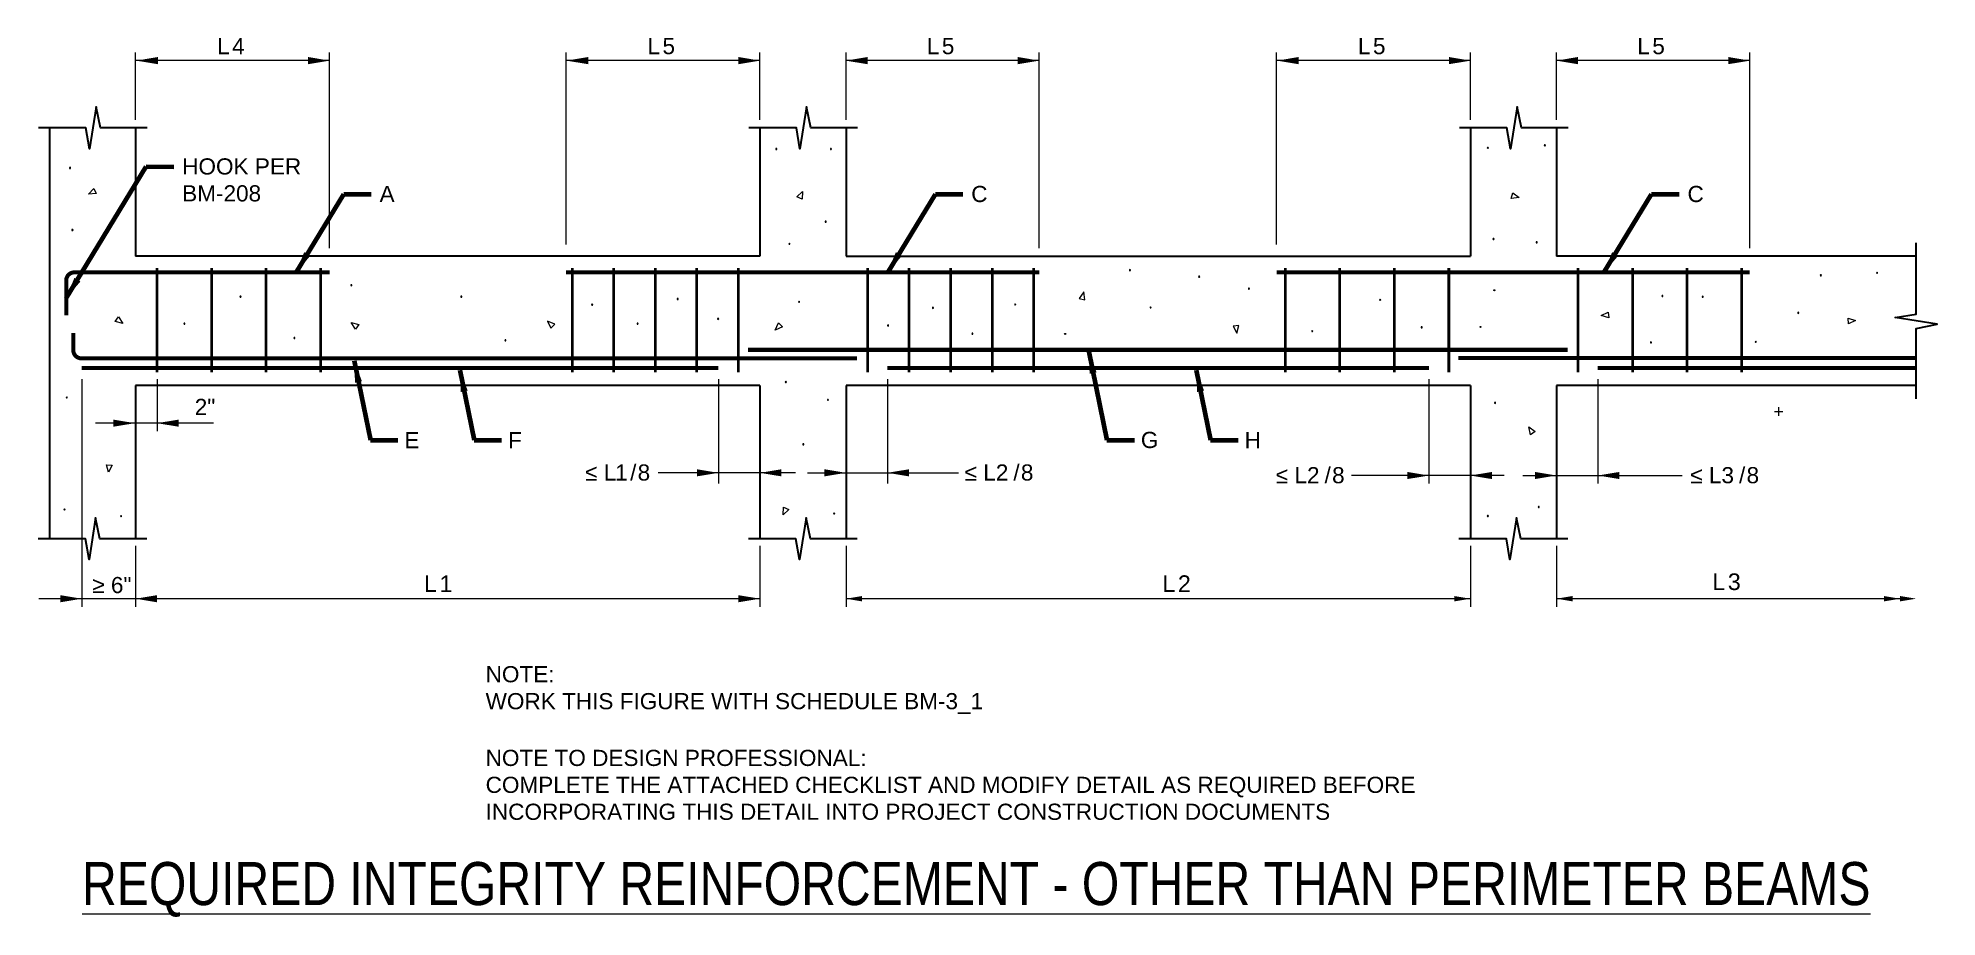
# Model space of a CAD drawing. Header units: inches. Extents: x -1507 to -1331, y 1237 to 1318.
import ezdxf

# ---------------------------------------------------------------- set-up
doc = ezdxf.new("R2010")
doc.units = ezdxf.units.IN
doc.header["$LTSCALE"] = 5
doc.header["$MEASUREMENT"] = 0
doc.linetypes.add('HIDDEN', pattern=[0.375, 0.25, -0.125])
for name, color, linetype, lineweight in [('S-ANNO-DIMS', 1, 'Continuous', 20), ('S-ANNO-TEXT', 7, 'Continuous', 20), ('S-DELT-PATT', 7, 'Continuous', 15), ('S-DETL', 3, 'Continuous', 30)]:
    doc.layers.add(name, color=color, linetype=linetype, lineweight=lineweight)
doc.styles.add('Romans', font='arial.ttf')
doc.dimstyles.get("Standard").update_dxf_attribs({"dimtxt": 0.18, "dimasz": 0.18, "dimexe": 0.18, "dimexo": 0.0625, "dimgap": 0.09, "dimtad": 0, "dimtih": 1, "dimtoh": 1, "dimdec": 4, "dimzin": 0, "dimdsep": 46, "dimtxsty": 'Standard', "dimcen": 0.09, "dimadec": 0, "dimazin": 0, "dimtfac": 1, "dimtdec": 4, "dimtofl": 0, "dimtmove": 0, "dimatfit": 3, "dimfxl": 1, "dimtolj": 1, "dimtzin": 0, "dimarcsym": 0})

msp = doc.modelspace()

# ---------------------------------------------------------------- linework, layer by layer
at = {"layer": 'S-ANNO-DIMS'}
for p, q in [((-1498.04, 1310.81), (-1498.04, 1317.05)), ((-1480.02, 1316.3), (-1498.04, 1316.3)), ((-1480.02, 1298.89), (-1480.02, 1317.05)), ((-1458.04, 1299.22), (-1458.04, 1317.05)), ((-1440.04, 1316.3), (-1458.04, 1316.3)), ((-1440.04, 1310.81), (-1440.04, 1317.05)), ((-1432.04, 1310.81), (-1432.04, 1317.05)), ((-1414.09, 1316.3), (-1432.04, 1316.3)), ((-1414.09, 1298.89), (-1414.09, 1317.05)), ((-1392.04, 1299.22), (-1392.04, 1317.05)), ((-1374.04, 1316.3), (-1392.04, 1316.3)), ((-1374.04, 1310.81), (-1374.04, 1317.05)), ((-1366.04, 1310.81), (-1366.04, 1317.05)), ((-1348.09, 1316.3), (-1366.04, 1316.3)), ((-1348.09, 1298.89), (-1348.09, 1317.05)), ((-1503.03, 1286.74), (-1503.03, 1265.59)), ((-1496.04, 1286.74), (-1496.04, 1281.89)), ((-1443.89, 1286.74), (-1443.89, 1277.03)), ((-1428.19, 1286.74), (-1428.19, 1277.03)), ((-1377.89, 1286.74), (-1377.89, 1277.03)), ((-1362.19, 1286.74), (-1362.19, 1277.03)), ((-1490.79, 1282.64), (-1501.75, 1282.64)), ((-1436.74, 1278.03), (-1449.48, 1278.03)), ((-1435.63, 1278.03), (-1421.58, 1278.03)), ((-1370.9, 1277.78), (-1385.07, 1277.78)), ((-1369.18, 1277.78), (-1354.36, 1277.78)), ((-1498.04, 1271.26), (-1498.04, 1265.59)), ((-1440.04, 1271.26), (-1440.04, 1265.59)), ((-1432.04, 1271.26), (-1432.04, 1265.59)), ((-1374.04, 1271.26), (-1374.04, 1265.59)), ((-1366.04, 1271.26), (-1366.04, 1265.59)), ((-1440.04, 1266.34), (-1507.03, 1266.34)), ((-1374.04, 1266.34), (-1432.04, 1266.34)), ((-1334.13, 1266.34), (-1366.04, 1266.34))]:
    msp.add_line(p, q, dxfattribs=at)
for points in [[(-1495.96, 1316.64), (-1495.96, 1315.97), (-1497.96, 1316.3)], [(-1482.02, 1316.64), (-1482.02, 1315.97), (-1480.02, 1316.3)], [(-1455.99, 1316.64), (-1455.99, 1315.97), (-1457.99, 1316.3)], [(-1442.04, 1316.64), (-1442.04, 1315.97), (-1440.04, 1316.3)], [(-1430.04, 1316.64), (-1430.04, 1315.97), (-1432.04, 1316.3)], [(-1416.09, 1316.64), (-1416.09, 1315.97), (-1414.09, 1316.3)], [(-1389.99, 1316.64), (-1389.99, 1315.97), (-1391.99, 1316.3)], [(-1376.04, 1316.64), (-1376.04, 1315.97), (-1374.04, 1316.3)], [(-1364.04, 1316.64), (-1364.04, 1315.97), (-1366.04, 1316.3)], [(-1350.09, 1316.64), (-1350.09, 1315.97), (-1348.09, 1316.3)], [(-1500.1, 1282.97), (-1500.1, 1282.31), (-1498.1, 1282.64)], [(-1494.04, 1282.97), (-1494.04, 1282.31), (-1496.04, 1282.64)], [(-1445.89, 1278.36), (-1445.89, 1277.7), (-1443.89, 1278.03)], [(-1438.04, 1278.36), (-1438.04, 1277.7), (-1440.04, 1278.03)], [(-1434.04, 1278.36), (-1434.04, 1277.7), (-1432.04, 1278.03)], [(-1426.19, 1278.36), (-1426.19, 1277.7), (-1428.19, 1278.03)], [(-1379.89, 1278.11), (-1379.89, 1277.45), (-1377.89, 1277.78)], [(-1372.04, 1278.11), (-1372.04, 1277.45), (-1374.04, 1277.78)], [(-1368.04, 1278.11), (-1368.04, 1277.45), (-1366.04, 1277.78)], [(-1360.19, 1278.11), (-1360.19, 1277.45), (-1362.19, 1277.78)], [(-1505.03, 1266.67), (-1505.03, 1266.01), (-1503.03, 1266.34)], [(-1496.04, 1266.67), (-1496.04, 1266.01), (-1498.04, 1266.34)], [(-1442.04, 1266.67), (-1442.04, 1266.01), (-1440.04, 1266.34)], [(-1430.54, 1266.59), (-1430.54, 1266.09), (-1432.04, 1266.34)], [(-1375.54, 1266.59), (-1375.54, 1266.09), (-1374.04, 1266.34)], [(-1364.54, 1266.59), (-1364.54, 1266.09), (-1366.04, 1266.34)], [(-1335.63, 1266.59), (-1335.63, 1266.09), (-1334.13, 1266.34)], [(-1334.13, 1266.59), (-1334.13, 1266.09), (-1332.63, 1266.34)]]:
    msp.add_solid(points, dxfattribs=at)
at = {"layer": 'S-DELT-PATT', "flags": 128}
for points in [[(-1438.56, 1308.1, 1), (-1438.46, 1308.1, 1)], [(-1433.49, 1308.1, 1), (-1433.39, 1308.1, 1)], [(-1372.47, 1308.2, 1), (-1372.37, 1308.2, 1)], [(-1367.18, 1308.43, 1), (-1367.07, 1308.43, 1)], [(-1504.18, 1306.34, 1), (-1504.07, 1306.34, 1)], [(-1503.96, 1300.58, 1), (-1503.85, 1300.58, 1)], [(-1433.98, 1301.35, 1), (-1433.87, 1301.35, 1)], [(-1437.35, 1299.3, 1), (-1437.25, 1299.3, 1)], [(-1371.94, 1299.74, 1), (-1371.84, 1299.74, 1)], [(-1367.93, 1299.43, 1), (-1367.83, 1299.43, 1)], [(-1405.72, 1296.84, 1), (-1405.61, 1296.84, 1)], [(-1336.31, 1296.6, 1), (-1336.21, 1296.6, 1)], [(-1478.04, 1295.45, 1), (-1477.94, 1295.45, 1)], [(-1399.29, 1296.24, 1), (-1399.18, 1296.24, 1)], [(-1394.66, 1295.13, 1), (-1394.56, 1295.13, 1)], [(-1371.76, 1294.98, -1), (-1371.86, 1294.98, -1)], [(-1341.54, 1296.37, 1), (-1341.43, 1296.37, 1)], [(-1488.34, 1294.39, 1), (-1488.24, 1294.39, 1)], [(-1467.83, 1294.39, 1), (-1467.72, 1294.39, 1)], [(-1455.68, 1293.65, 1), (-1455.57, 1293.65, 1)], [(-1447.73, 1294.17, 1), (-1447.63, 1294.17, 1)], [(-1436.45, 1293.91, 1), (-1436.35, 1293.91, 1)], [(-1424.01, 1293.35, 1), (-1423.91, 1293.35, 1)], [(-1416.37, 1293.66, 1), (-1416.27, 1293.66, 1)], [(-1403.8, 1293.39, 1), (-1403.7, 1293.39, 1)], [(-1382.48, 1294.09, 1), (-1382.37, 1294.09, 1)], [(-1356.25, 1294.45, 1), (-1356.15, 1294.45, 1)], [(-1352.51, 1294.38, 1), (-1352.41, 1294.38, 1)], [(-1493.55, 1291.88, 1), (-1493.45, 1291.88, 1)], [(-1451.45, 1291.88, 1), (-1451.35, 1291.88, 1)], [(-1443.98, 1292.33, 1), (-1443.87, 1292.33, 1)], [(-1428.19, 1291.71, 1), (-1428.08, 1291.71, 1)], [(-1378.61, 1291.54, 1), (-1378.51, 1291.54, 1)], [(-1373.04, 1291.58, -1), (-1373.14, 1291.58, -1)], [(-1343.63, 1292.88, 1), (-1343.52, 1292.88, 1)], [(-1483.33, 1290.55, 1), (-1483.23, 1290.55, 1)], [(-1463.73, 1290.33, 1), (-1463.63, 1290.33, 1)], [(-1420.35, 1290.95, 1), (-1420.25, 1290.95, 1)], [(-1411.74, 1290.92, -1), (-1411.63, 1290.92, -1)], [(-1388.78, 1291.19, 1), (-1388.68, 1291.19, 1)], [(-1357.31, 1290.14, 1), (-1357.21, 1290.14, 1)], [(-1347.58, 1290.2, 1), (-1347.48, 1290.2, 1)], [(-1437.68, 1286.47, 1), (-1437.57, 1286.47, 1)], [(-1504.48, 1285.03, 1), (-1504.38, 1285.03, 1)], [(-1433.77, 1284.8, 1), (-1433.67, 1284.8, 1)], [(-1371.8, 1284.53, 1), (-1371.7, 1284.53, 1)], [(-1436.06, 1280.67, 1), (-1435.95, 1280.67, 1)], [(-1504.7, 1274.62, 1), (-1504.59, 1274.62, 1)], [(-1499.43, 1274, 1), (-1499.33, 1274, 1)], [(-1433.19, 1274.26, 1), (-1433.09, 1274.26, 1)], [(-1372.47, 1274.02, 1), (-1372.36, 1274.02, 1)], [(-1367.74, 1274.86, 1), (-1367.64, 1274.86, 1)]]:
    msp.add_lwpolyline(points, format="xyb", close=True, dxfattribs=at)
for points in [[(-1501.69, 1303.95), (-1502.42, 1303.91), (-1501.91, 1304.43)], [(-1436.6, 1303.65), (-1436.07, 1304.15), (-1436.12, 1303.43)], [(-1370.11, 1304.02), (-1369.52, 1303.58), (-1370.24, 1303.51)], [(-1409.87, 1294.09), (-1409.96, 1294.82), (-1410.38, 1294.23)], [(-1499.61, 1292.5), (-1499.21, 1291.89), (-1499.92, 1292.07)], [(-1477.6, 1291.38), (-1478, 1291.99), (-1477.3, 1291.81)], [(-1459.08, 1291.83), (-1459.76, 1292.11), (-1459.46, 1291.45)], [(-1437.95, 1291.58), (-1438.62, 1291.29), (-1438.32, 1291.95)], [(-1396.07, 1291.66), (-1395.74, 1291.01), (-1395.54, 1291.71)], [(-1361.18, 1292.41), (-1361.88, 1292.63), (-1361.23, 1292.94)], [(-1338.95, 1292.38), (-1338.25, 1292.17), (-1338.9, 1291.85)], [(-1368.45, 1281.57), (-1368.62, 1282.29), (-1368.02, 1281.88)], [(-1500.22, 1278.73), (-1500.56, 1278.08), (-1500.75, 1278.78)], [(-1437.36, 1274.63), (-1437.89, 1274.13), (-1437.84, 1274.85)]]:
    msp.add_lwpolyline(points, close=True, dxfattribs=at)
at = {"layer": 'S-DETL', "linetype": 'Continuous'}
for p, q in [((-1506.04, 1310.06), (-1506.04, 1271.91)), ((-1498.04, 1310.06), (-1498.04, 1298.14)), ((-1440.04, 1310.06), (-1440.04, 1298.14)), ((-1432.04, 1310.06), (-1432.04, 1298.14)), ((-1374.04, 1310.06), (-1374.04, 1298.14)), ((-1366.04, 1310.06), (-1366.04, 1298.14)), ((-1440.04, 1298.14), (-1498.04, 1298.14)), ((-1332.63, 1298.14), (-1366.04, 1298.14)), ((-1462.09, 1286.14), (-1498.04, 1286.14)), ((-1498.04, 1286.14), (-1498.04, 1271.91)), ((-1440.04, 1286.14), (-1462.09, 1286.14)), ((-1440.04, 1286.14), (-1440.04, 1271.91)), ((-1374.04, 1286.14), (-1432.04, 1286.14)), ((-1432.04, 1286.14), (-1432.04, 1271.91)), ((-1374.04, 1286.14), (-1374.04, 1271.91)), ((-1332.63, 1286.14), (-1366.04, 1286.14)), ((-1366.04, 1286.14), (-1366.04, 1271.91))]:
    msp.add_line(p, q, dxfattribs=at)
at = {"layer": 'S-DETL'}
msp.add_line((-1432.04, 1298.14), (-1374.04, 1298.14), dxfattribs=at)
at = {"layer": 'S-DETL', "linetype": 'Continuous'}
for points in [[(-1496.96, 1310.06), (-1501.3, 1310.06), (-1501.7, 1312), (-1502.32, 1308.12), (-1502.65, 1310.06), (-1507.06, 1310.06)], [(-1430.96, 1310.06), (-1435.3, 1310.06), (-1435.7, 1312), (-1436.32, 1308.12), (-1436.65, 1310.06), (-1441.06, 1310.06)], [(-1364.96, 1310.06), (-1369.3, 1310.06), (-1369.7, 1312), (-1370.32, 1308.12), (-1370.65, 1310.06), (-1375.06, 1310.06)], [(-1332.63, 1284.89), (-1332.63, 1291.43), (-1330.69, 1291.83), (-1334.58, 1292.45), (-1332.63, 1292.77), (-1332.63, 1299.39)], [(-1497, 1271.91), (-1501.35, 1271.91), (-1501.75, 1273.86), (-1502.36, 1269.97), (-1502.69, 1271.91), (-1507.1, 1271.91)], [(-1431, 1271.91), (-1435.35, 1271.91), (-1435.75, 1273.86), (-1436.36, 1269.97), (-1436.69, 1271.91), (-1441.1, 1271.91)], [(-1365, 1271.91), (-1369.35, 1271.91), (-1369.75, 1273.86), (-1370.36, 1269.97), (-1370.69, 1271.91), (-1375.1, 1271.91)]]:
    msp.add_lwpolyline(points, dxfattribs=at)
at = {"layer": 'S-DETL', "linetype": 'Continuous', "const_width": 0.375}
for points in [[(-1480.02, 1296.64), (-1503.73, 1296.64, 0.414214), (-1504.48, 1295.89), (-1504.48, 1292.64)], [(-1431.01, 1288.66), (-1462.09, 1288.66), (-1503.07, 1288.66, -0.414214), (-1503.82, 1289.41), (-1503.82, 1291.01)]]:
    msp.add_lwpolyline(points, format="xyb", dxfattribs=at)
at = {"layer": 'S-DETL', "linetype": 'Continuous'}
for points, const_width in [([(-1496.04, 1287.36), (-1496.04, 1297.05)], 0.25), ([(-1490.97, 1287.36), (-1490.97, 1297.05)], 0.25), ([(-1485.91, 1287.36), (-1485.91, 1297.05)], 0.25), ([(-1480.84, 1287.36), (-1480.84, 1297.05)], 0.25), ([(-1458.04, 1296.64), (-1414.09, 1296.64)], 0.375), ([(-1457.47, 1287.36), (-1457.47, 1297.05)], 0.25), ([(-1453.62, 1287.36), (-1453.62, 1297.05)], 0.25), ([(-1449.76, 1287.36), (-1449.76, 1297.05)], 0.25), ([(-1445.91, 1287.36), (-1445.91, 1297.05)], 0.25), ([(-1442.05, 1287.36), (-1442.05, 1297.05)], 0.25), ([(-1430.03, 1287.36), (-1430.03, 1297.05)], 0.25), ([(-1426.18, 1287.36), (-1426.18, 1297.05)], 0.25), ([(-1422.32, 1287.36), (-1422.32, 1297.05)], 0.25), ([(-1418.46, 1287.36), (-1418.46, 1297.05)], 0.25), ([(-1414.61, 1287.36), (-1414.61, 1297.05)], 0.25), ([(-1392.04, 1296.64), (-1348.09, 1296.64)], 0.375), ([(-1391.24, 1287.36), (-1391.24, 1297.05)], 0.25), ([(-1386.18, 1287.36), (-1386.18, 1297.05)], 0.25), ([(-1381.11, 1287.36), (-1381.11, 1297.05)], 0.25), ([(-1376.04, 1287.36), (-1376.04, 1297.05)], 0.25), ([(-1364.04, 1287.36), (-1364.04, 1297.05)], 0.25), ([(-1358.97, 1287.36), (-1358.97, 1297.05)], 0.25), ([(-1353.91, 1287.36), (-1353.91, 1297.05)], 0.25), ([(-1348.84, 1287.36), (-1348.84, 1297.05)], 0.25), ([(-1441.15, 1289.45), (-1365.01, 1289.45)], 0.375), ([(-1503.03, 1287.75), (-1462.09, 1287.75), (-1443.89, 1287.75)], 0.375), ([(-1428.19, 1287.76), (-1377.89, 1287.76)], 0.375), ([(-1375.15, 1288.7), (-1332.63, 1288.7)], 0.375), ([(-1362.2, 1287.76), (-1332.63, 1287.76)], 0.375)]:
    msp.add_lwpolyline(points, dxfattribs=dict(at, const_width=const_width))

# ---------------------------------------------------------------- texts
at = {"layer": 'S-ANNO-DIMS', "char_height": 1.5, "style": 'Romans'}
for s, insert, attachment_point in [('\\A1;\\pxqc;{\\T1.2;L4}', (-1489.07, 1318.4), 2), ('\\A1;\\pxqc;{\\T1.2;L5}', (-1449.09, 1318.4), 2), ('\\A1;\\pxqc;{\\T1.2;L5}', (-1423.14, 1318.4), 2), ('\\A1;\\pxqc;{\\T1.2;L5}', (-1383.09, 1318.4), 2), ('\\A1;\\pxqc;{\\T1.2;L5}', (-1357.14, 1318.4), 2), ('\\A1;\\pxql;2"', (-1492.54, 1284.9), 1), ('≤ {\\A1;\\T0.9;L\\T1.2;1/\\T1;8}', (-1450.23, 1278.81), 3), ('≤ {\\A1;L\\T1.4;2\\T1.2;/\\T1;8}', (-1414.63, 1278.81), 3), ('≤ {\\A1;L\\T1.4;2\\T1.2;/\\T1;8}', (-1385.72, 1278.56), 3), ('≤ {\\A1;L\\T1.4;3\\T1.2;/\\T1;8}', (-1353.61, 1278.56), 1)]:
    msp.add_mtext(s, dxfattribs=dict(at, insert=insert, attachment_point=attachment_point))
at = {"layer": 'S-ANNO-DIMS', "color": 7, "linetype": 'HIDDEN', "char_height": 1.5472, "attachment_point": 3, "style": 'Romans'}
for s, insert in [('\\A1;{\\T1.2;\\C256;L\\A0;\\T1;1}', (-1468.6, 1268.51)), ('\\A1;{\\T1.2;\\C256;L\\A0;\\T1;2}', (-1400.01, 1268.51)), ('\\A1;{\\T1.2;\\C256;L\\A0;\\T1;3}', (-1348.92, 1268.69))]:
    msp.add_mtext_dynamic_manual_height_columns(s, width=6.2438, gutter_width=1, heights=[0], dxfattribs=dict(at, insert=insert))
at = {"layer": 'S-ANNO-DIMS', "insert": (-1502.06, 1268.36), "char_height": 1.5, "width": 35.7038, "attachment_point": 1, "style": 'Romans'}
msp.add_mtext('\\A1;≥ 6"    ', dxfattribs=at)
at = {"layer": 'S-ANNO-TEXT', "style": 'Romans', "width": 0.8}
msp.add_text('%%UREQUIRED INTEGRITY REINFORCEMENT - OTHER THAN PERIMETER BEAMS', height=4, dxfattribs=at).set_placement((-1503.01, 1237.89))
at = {"layer": 'S-ANNO-TEXT', "style": 'Romans'}
for s, insert, char_height, attachment_point in [('\\pxql;HOOK PER \\PBM-208', (-1493.71, 1307.23), 1.5, 1), ('A', (-1475.37, 1304.67), 1.5, 1), ('C', (-1420.41, 1304.67), 1.5, 1), ('C', (-1353.87, 1304.67), 1.5, 1), ('+', (-1345.89, 1284.34), 1.2, 1), ('E', (-1473.07, 1280.31), 1.5, 7), ('F', (-1463.43, 1280.31), 1.5, 7), ('G', (-1404.65, 1280.31), 1.5, 7), ('H', (-1395.01, 1280.31), 1.5, 7), ('\\pxql;NOTE:\\PWORK THIS FIGURE WITH SCHEDULE BM-3_1', (-1465.52, 1260.08), 1.5, 1), ('NOTE TO DESIGN PROFESSIONAL: \\PCOMPLETE THE ATTACHED CHECKLIST AND MODIFY DETAIL AS REQUIRED BEFORE \\PINCORPORATING THIS DETAIL INTO PROJECT CONSTRUCTION DOCUMENTS', (-1465.52, 1252.31), 1.5, 1)]:
    msp.add_mtext(s, dxfattribs=dict(at, insert=insert, char_height=char_height, attachment_point=attachment_point))

# ---------------------------------------------------------------- leaders
at = {"layer": 'S-ANNO-TEXT'}
for points in [[(-1504.48, 1294.26), (-1497.04, 1306.46), (-1494.48, 1306.45)], [(-1483.13, 1296.64), (-1478.7, 1303.9), (-1476.14, 1303.9)], [(-1428.17, 1296.64), (-1423.74, 1303.9), (-1421.18, 1303.9)], [(-1361.63, 1296.64), (-1357.2, 1303.9), (-1354.65, 1303.9)], [(-1477.73, 1288.42), (-1476.22, 1281.06), (-1473.67, 1281.07)], [(-1409.49, 1289.26), (-1407.81, 1281.06), (-1405.25, 1281.07)], [(-1409.49, 1289.26), (-1407.81, 1281.06), (-1405.25, 1281.07)], [(-1467.91, 1287.56), (-1466.58, 1281.06), (-1464.03, 1281.07)], [(-1399.5, 1287.56), (-1398.17, 1281.06), (-1395.61, 1281.07)], [(-1399.5, 1287.56), (-1398.17, 1281.06), (-1395.61, 1281.07)]]:
    msp.add_leader(points, dimstyle='Standard', override={"dimscale": 16, "dimtxt": 0.09375, "dimasz": 0.125, "dimexe": 0.0625, "dimgap": 0.0625, "dimtad": 0, "dimtih": 0, "dimtoh": 0, "dimdec": 5, "dimlfac": 16, "dimrnd": 0.03125, "dimzin": 7, "dimlunit": 4, "dimtxsty": 'Romans', "dimcen": 0.125, "dimclrd": 256, "dimclre": 256, "dimclrt": 256, "dimadec": 4, "dimtdec": 5, "dimtofl": 1, "dimtvp": 1, "dimfrac": 2, "dimtzin": 3, "dimlwd": 65535, "dimlwe": 65535}, dxfattribs=at)

doc.saveas('drawing.dxf')
